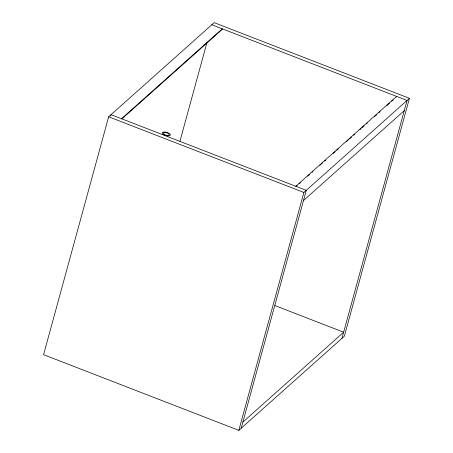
<?xml version="1.0" encoding="UTF-8"?>
<svg xmlns="http://www.w3.org/2000/svg" width="453" height="453" viewBox="0 0 453 453"><rect width="100%" height="100%" fill="white"/><g stroke="black" fill="none" stroke-linecap="round" stroke-linejoin="round"><path stroke-width="0.68" d="M108.652 116.789L43.573 354.671L238.816 430.35L344.348 336.211L409.427 98.329L214.184 22.65L108.652 116.789L303.889 192.468L409.427 98.329M110.651 116.036L111.025 114.671L306.268 190.351L241.189 428.232M179.926 141.325L206.964 42.491M238.816 430.35L303.889 192.468M396.403 97.084L396.59 96.393L295.803 186.296M341.975 338.329L407.049 100.447L211.811 24.768M121.483 118.726L222.27 28.822L222.083 29.507L121.823 118.941M296.143 186.511L297.202 185.571M299.314 183.691L300.367 182.746M307.757 176.16L309.863 174.275M311.975 172.395L313.029 171.449M319.892 165.334L322.53 162.978M324.642 161.098L325.696 160.152M333.085 153.567L335.192 151.681M336.777 150.271L338.357 148.856M346.273 141.795L348.385 139.915M349.439 138.975L351.551 137.089M353.663 135.209L354.716 134.264M359.993 129.558L361.047 128.618M362.106 127.678L364.218 125.792M366.324 123.912L367.383 122.967M374.767 116.381L376.879 114.496M378.991 112.616L380.044 111.67M386.907 105.555L389.546 103.199M391.652 101.319L393.238 99.903M303.476 200.543L404.263 110.645M242.859 422.117L343.646 332.213L275.05 305.622M164.003 134.218A3.024 1.206 15.3 0 0 169.02 135.011A3.024 1.206 15.3 0 0 165.804 132.61A3.024 1.206 15.3 0 0 164.003 134.218M163.097 134.326A4.23 1.687 15.3 0 0 170.113 135.436A4.23 1.687 15.3 0 0 165.611 132.078A4.23 1.687 15.3 0 0 163.097 134.326"/></g></svg>
